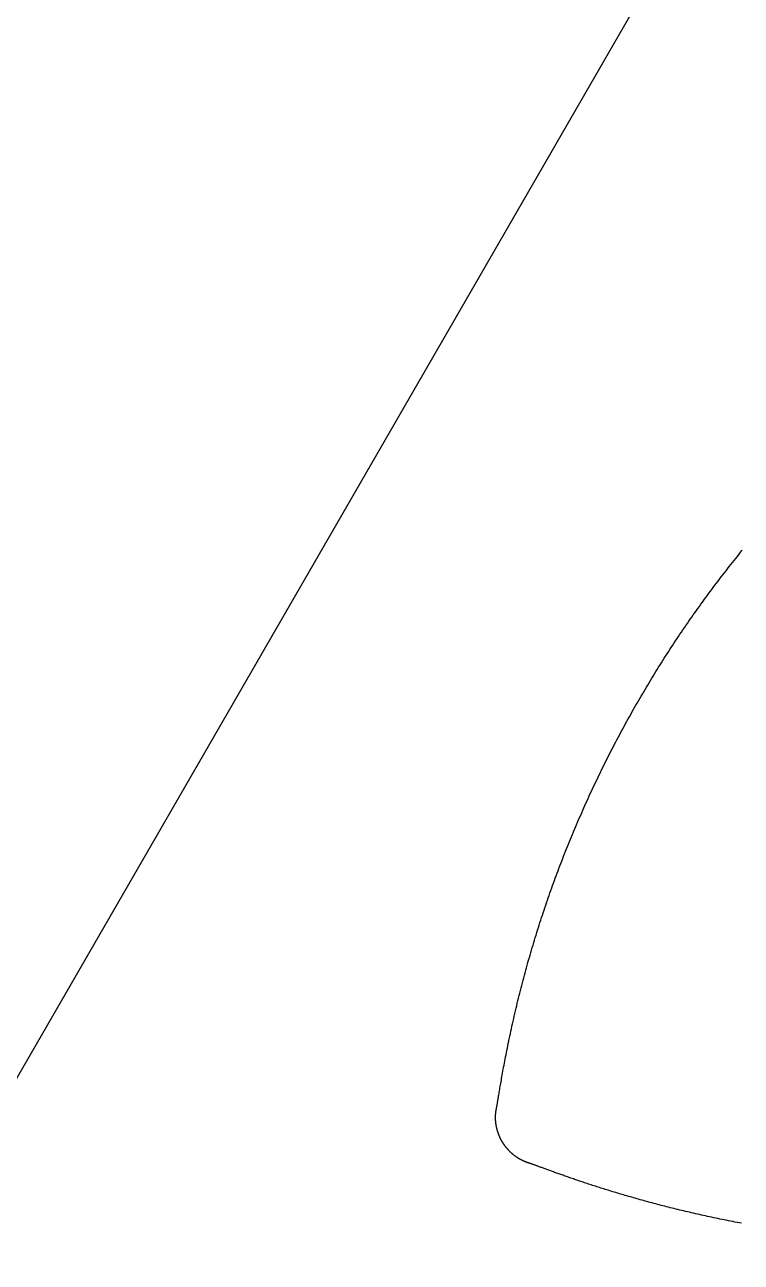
# Model space of a CAD drawing. Extents: x -3 to 136, y 0 to 121.
# Drawn here: x 19.07 to 30.1, y 38.97 to 58.02 of the extents above; entities that cross this region are included whole.
import ezdxf

# ---------------------------------------------------------------- set-up
doc = ezdxf.new("R2010")
doc.units = 0
doc.layers.get('0').update_dxf_attribs({"linetype": 'CONTINUOUS'})

msp = doc.modelspace()

# ---------------------------------------------------------------- linework, layer by layer
msp.add_lwpolyline([(69.2641, 119.9689, 0.5773503), (64.0679, 119.9689), (-2.5981, 4.5, 0.5773503), (0, 0), (133.332, 0, 0.5773503), (135.9301, 4.5)], format="xyb", close=True)
for points in [[(26.3332, 41.3507, 0), (26.3342, 41.3552, 0), (26.3353, 41.3606, 0), (26.3365, 41.3669, 0), (26.3379, 41.3742, 0), (26.3393, 41.3824, 0), (26.3409, 41.3915, 0), (26.3427, 41.4015, 0), (26.3445, 41.4123, 0), (26.3465, 41.4241, 0), (26.3486, 41.4367, 0), (26.3508, 41.4501, 0), (26.3532, 41.4644, 0), (26.3557, 41.4796, 0), (26.3583, 41.4955, 0), (26.3611, 41.5123, 0), (26.364, 41.5298, 0), (26.367, 41.5481, 0), (26.3702, 41.5673, 0), (26.3735, 41.5871, 0), (26.377, 41.6078, 0), (26.3806, 41.6292, 0), (26.3843, 41.6513, 0), (26.3882, 41.6741, 0), (26.3923, 41.6976, 0), (26.3964, 41.7219, 0), (26.4008, 41.7468, 0), (26.4053, 41.7724, 0), (26.4099, 41.7987, 0), (26.4147, 41.8256, 0), (26.4196, 41.8532, 0), (26.4247, 41.8814, 0), (26.4299, 41.9103, 0), (26.4353, 41.9397, 0), (26.4409, 41.9698, 0), (26.4466, 42.0004, 0), (26.4524, 42.0317, 0), (26.4585, 42.0635, 0), (26.4647, 42.0958, 0), (26.471, 42.1287, 0), (26.4775, 42.1622, 0), (26.4842, 42.1961, 0), (26.4911, 42.2306, 0), (26.4981, 42.2656, 0), (26.5053, 42.3011, 0), (26.5127, 42.337, 0), (26.5202, 42.3735, 0), (26.5279, 42.4104, 0), (26.5358, 42.4477, 0), (26.5438, 42.4855, 0), (26.552, 42.5237, 0), (26.5604, 42.5624, 0), (26.569, 42.6014, 0), (26.5778, 42.6409, 0), (26.5867, 42.6804, 0), (26.5956, 42.72, 0), (26.6047, 42.7595, 0), (26.6138, 42.799, 0), (26.6231, 42.8384, 0), (26.6324, 42.8778, 0), (26.6418, 42.9172, 0), (26.6513, 42.9565, 0), (26.6608, 42.9958, 0), (26.6705, 43.0351, 0), (26.6802, 43.0743, 0), (26.6901, 43.1135, 0), (26.7, 43.1526, 0), (26.71, 43.1918, 0), (26.7201, 43.2309, 0), (26.7303, 43.2699, 0), (26.7405, 43.3089, 0), (26.7509, 43.3479, 0), (26.7613, 43.3869, 0), (26.7719, 43.4258, 0), (26.7825, 43.4647, 0), (26.7932, 43.5036, 0), (26.8039, 43.5424, 0), (26.8148, 43.5812, 0), (26.8258, 43.6199, 0), (26.8368, 43.6587, 0), (26.848, 43.6973, 0), (26.8592, 43.736, 0), (26.8705, 43.7746, 0), (26.8819, 43.8132, 0), (26.8934, 43.8518, 0), (26.9049, 43.8903, 0), (26.9166, 43.9288, 0), (26.9283, 43.9673, 0), (26.9402, 44.0057, 0), (26.9521, 44.0441, 0), (26.9641, 44.0825, 0), (26.9762, 44.1209, 0), (26.9883, 44.1592, 0), (27.0006, 44.1975, 0), (27.013, 44.2357, 0), (27.0254, 44.2739, 0), (27.0379, 44.3121, 0), (27.0505, 44.3503, 0), (27.0632, 44.3884, 0), (27.076, 44.4265, 0), (27.0889, 44.4646, 0), (27.1019, 44.5026, 0), (27.1149, 44.5406, 0), (27.1281, 44.5786, 0), (27.1413, 44.6165, 0), (27.1546, 44.6545, 0), (27.168, 44.6924, 0), (27.1815, 44.7302, 0), (27.1951, 44.768, 0), (27.2087, 44.8058, 0), (27.2225, 44.8436, 0), (27.2363, 44.8814, 0), (27.2502, 44.9191, 0), (27.2643, 44.9568, 0), (27.2784, 44.9944, 0), (27.2926, 45.0321, 0), (27.3068, 45.0697, 0), (27.3212, 45.1072, 0), (27.3357, 45.1448, 0), (27.3502, 45.1823, 0), (27.3648, 45.2198, 0), (27.3796, 45.2573, 0), (27.3944, 45.2947, 0), (27.4093, 45.3321, 0), (27.4242, 45.3695, 0), (27.4393, 45.4068, 0), (27.4545, 45.4442, 0), (27.4697, 45.4815, 0), (27.4851, 45.5187, 0), (27.5005, 45.556, 0), (27.516, 45.5932, 0), (27.5316, 45.6304, 0), (27.5473, 45.6675, 0), (27.563, 45.7046, 0), (27.5789, 45.7417, 0), (27.5948, 45.7787, 0), (27.6108, 45.8157, 0), (27.6269, 45.8526, 0), (27.6431, 45.8895, 0), (27.6594, 45.9264, 0), (27.6757, 45.9632, 0), (27.6921, 46, 0), (27.7087, 46.0368, 0), (27.7253, 46.0735, 0), (27.7419, 46.1101, 0), (27.7587, 46.1468, 0), (27.7756, 46.1834, 0), (27.7925, 46.2199, 0), (27.8095, 46.2564, 0), (27.8266, 46.2929, 0), (27.8438, 46.3293, 0), (27.861, 46.3657, 0), (27.8784, 46.402, 0), (27.8958, 46.4383, 0), (27.9133, 46.4746, 0), (27.9309, 46.5108, 0), (27.9486, 46.547, 0), (27.9664, 46.5832, 0), (27.9842, 46.6192, 0), (28.0021, 46.6553, 0), (28.0201, 46.6913, 0), (28.0382, 46.7273, 0), (28.0564, 46.7632, 0), (28.0746, 46.7991, 0), (28.093, 46.8349, 0), (28.1114, 46.8707, 0), (28.1299, 46.9065, 0), (28.1484, 46.9422, 0), (28.1671, 46.9779, 0), (28.1858, 47.0135, 0), (28.2046, 47.0491, 0), (28.2235, 47.0846, 0), (28.2425, 47.1201, 0), (28.2616, 47.1556, 0), (28.2807, 47.191, 0), (28.2999, 47.2264, 0), (28.3192, 47.2617, 0), (28.3386, 47.2969, 0), (28.3581, 47.3322, 0), (28.3776, 47.3674, 0), (28.3972, 47.4025, 0), (28.4169, 47.4376, 0), (28.4367, 47.4726, 0), (28.4566, 47.5076, 0), (28.4765, 47.5426, 0), (28.4965, 47.5775, 0), (28.5166, 47.6124, 0), (28.5368, 47.6472, 0), (28.5571, 47.682, 0), (28.5774, 47.7167, 0), (28.5978, 47.7514, 0), (28.6183, 47.786, 0), (28.6389, 47.8206, 0), (28.6596, 47.8551, 0), (28.6803, 47.8896, 0), (28.7011, 47.9241, 0), (28.722, 47.9585, 0), (28.743, 47.9928, 0), (28.764, 48.0271, 0), (28.7851, 48.0614, 0), (28.8063, 48.0956, 0), (28.8276, 48.1297, 0), (28.849, 48.1638, 0), (28.8704, 48.1979, 0), (28.8919, 48.2319, 0), (28.9135, 48.2659, 0), (28.9352, 48.2998, 0), (28.9569, 48.3337, 0), (28.9788, 48.3675, 0), (29.0007, 48.4012, 0), (29.0227, 48.435, 0), (29.0447, 48.4686, 0), (29.0669, 48.5022, 0), (29.0891, 48.5358, 0), (29.1114, 48.5693, 0), (29.1337, 48.6028, 0), (29.1562, 48.6362, 0), (29.1787, 48.6696, 0), (29.2013, 48.7029, 0), (29.224, 48.7361, 0), (29.2467, 48.7693, 0), (29.2695, 48.8025, 0), (29.2924, 48.8356, 0), (29.3154, 48.8687, 0), (29.3385, 48.9017, 0), (29.3616, 48.9346, 0), (29.3848, 48.9675, 0), (29.4081, 49.0004, 0), (29.4315, 49.0332, 0), (29.4549, 49.0659, 0), (29.4784, 49.0986, 0), (29.502, 49.1313, 0), (29.5257, 49.1638, 0), (29.5494, 49.1964, 0), (29.5732, 49.2289, 0), (29.5971, 49.2613, 0), (29.621, 49.2937, 0), (29.6451, 49.326, 0), (29.6692, 49.3582, 0), (29.6934, 49.3905, 0), (29.7176, 49.4226, 0), (29.742, 49.4547, 0), (29.7664, 49.4868, 0), (29.7909, 49.5188, 0), (29.8154, 49.5507, 0), (29.8401, 49.5826, 0), (29.8648, 49.6144, 0), (29.8896, 49.6462, 0), (29.9144, 49.6779, 0), (29.9393, 49.7096, 0), (29.9643, 49.7412, 0), (29.9894, 49.7727, 0), (30.0146, 49.8042, 0), (30.0398, 49.8357, 0), (30.0651, 49.8671, 0), (30.0905, 49.8984, 0), (30.1159, 49.9297, 0)], [(26.8259, 40.4973, 0), (26.8227, 40.4983, 0), (26.8195, 40.4993, 0), (26.8163, 40.5003, 0), (26.813, 40.5014, 0), (26.8098, 40.5024, 0), (26.8066, 40.5035, 0), (26.8034, 40.5046, 0), (26.8002, 40.5057, 0), (26.797, 40.5068, 0), (26.7939, 40.508, 0), (26.7907, 40.5091, 0), (26.7875, 40.5103, 0), (26.7843, 40.5115, 0), (26.7812, 40.5127, 0), (26.778, 40.5139, 0), (26.7749, 40.5151, 0), (26.7718, 40.5164, 0), (26.7686, 40.5177, 0), (26.7655, 40.5189, 0), (26.7624, 40.5202, 0), (26.7593, 40.5216, 0), (26.7562, 40.5229, 0), (26.7531, 40.5242, 0), (26.75, 40.5256, 0), (26.7469, 40.527, 0), (26.7438, 40.5284, 0), (26.7407, 40.5298, 0), (26.7377, 40.5312, 0), (26.7346, 40.5327, 0), (26.7316, 40.5341, 0), (26.7285, 40.5356, 0), (26.7255, 40.5371, 0), (26.7224, 40.5386, 0), (26.7194, 40.5401, 0), (26.7164, 40.5416, 0), (26.7134, 40.5432, 0), (26.7104, 40.5447, 0), (26.7074, 40.5463, 0), (26.7044, 40.5479, 0), (26.7014, 40.5495, 0), (26.6985, 40.5511, 0), (26.6955, 40.5527, 0), (26.6926, 40.5544, 0), (26.6896, 40.5561, 0), (26.6867, 40.5577, 0), (26.6837, 40.5594, 0), (26.6808, 40.5611, 0), (26.6779, 40.5628, 0), (26.675, 40.5646, 0), (26.6721, 40.5663, 0), (26.6692, 40.5681, 0), (26.6663, 40.5699, 0), (26.6634, 40.5717, 0), (26.6606, 40.5735, 0), (26.6577, 40.5753, 0), (26.6549, 40.5771, 0), (26.652, 40.579, 0), (26.6492, 40.5808, 0), (26.6464, 40.5827, 0), (26.6436, 40.5846, 0), (26.6408, 40.5865, 0), (26.638, 40.5884, 0), (26.6352, 40.5903, 0), (26.6324, 40.5923, 0), (26.6296, 40.5942, 0), (26.6269, 40.5962, 0), (26.6241, 40.5982, 0), (26.6214, 40.6002, 0), (26.6186, 40.6022, 0), (26.6159, 40.6042, 0), (26.6132, 40.6062, 0), (26.6105, 40.6083, 0), (26.6078, 40.6103, 0), (26.6051, 40.6124, 0), (26.6024, 40.6145, 0), (26.5998, 40.6166, 0), (26.5971, 40.6187, 0), (26.5945, 40.6208, 0), (26.5918, 40.6229, 0), (26.5892, 40.6251, 0), (26.5866, 40.6272, 0), (26.584, 40.6294, 0), (26.5814, 40.6316, 0), (26.5788, 40.6338, 0), (26.5762, 40.636, 0), (26.5737, 40.6382, 0), (26.5711, 40.6404, 0), (26.5686, 40.6427, 0), (26.566, 40.6449, 0), (26.5635, 40.6472, 0), (26.561, 40.6494, 0), (26.5585, 40.6517, 0), (26.556, 40.654, 0), (26.5535, 40.6563, 0), (26.551, 40.6586, 0), (26.5486, 40.661, 0), (26.5461, 40.6633, 0), (26.5437, 40.6657, 0), (26.5413, 40.668, 0), (26.5388, 40.6704, 0), (26.5364, 40.6728, 0), (26.534, 40.6752, 0), (26.5317, 40.6776, 0), (26.5293, 40.68, 0), (26.5269, 40.6825, 0), (26.5246, 40.6849, 0), (26.5222, 40.6873, 0), (26.5199, 40.6898, 0), (26.5176, 40.6923, 0), (26.5153, 40.6948, 0), (26.513, 40.6972, 0), (26.5107, 40.6998, 0), (26.5084, 40.7023, 0), (26.5062, 40.7048, 0), (26.5039, 40.7073, 0), (26.5017, 40.7099, 0), (26.4995, 40.7124, 0), (26.4972, 40.715, 0), (26.495, 40.7176, 0), (26.4929, 40.7201, 0), (26.4907, 40.7227, 0), (26.4885, 40.7253, 0), (26.4864, 40.728, 0), (26.4842, 40.7306, 0), (26.4821, 40.7332, 0), (26.48, 40.7359, 0), (26.4778, 40.7385, 0), (26.4757, 40.7412, 0), (26.4737, 40.7438, 0), (26.4716, 40.7465, 0), (26.4695, 40.7492, 0), (26.4675, 40.7519, 0), (26.4654, 40.7546, 0), (26.4634, 40.7573, 0), (26.4614, 40.7601, 0), (26.4594, 40.7628, 0), (26.4574, 40.7656, 0), (26.4554, 40.7683, 0), (26.4535, 40.7711, 0), (26.4515, 40.7739, 0), (26.4496, 40.7766, 0), (26.4477, 40.7794, 0), (26.4457, 40.7822, 0), (26.4438, 40.785, 0), (26.442, 40.7879, 0), (26.4401, 40.7907, 0), (26.4382, 40.7935, 0), (26.4364, 40.7964, 0), (26.4345, 40.7992, 0), (26.4327, 40.8021, 0), (26.4309, 40.8049, 0), (26.4291, 40.8078, 0), (26.4273, 40.8107, 0), (26.4255, 40.8136, 0), (26.4237, 40.8165, 0), (26.422, 40.8194, 0), (26.4203, 40.8223, 0), (26.4185, 40.8252, 0), (26.4168, 40.8282, 0), (26.4151, 40.8311, 0), (26.4134, 40.8341, 0), (26.4118, 40.837, 0), (26.4101, 40.84, 0), (26.4085, 40.843, 0), (26.4068, 40.8459, 0), (26.4052, 40.8489, 0), (26.4036, 40.8519, 0), (26.402, 40.8549, 0), (26.4005, 40.8579, 0), (26.3989, 40.8609, 0), (26.3973, 40.8639, 0), (26.3958, 40.867, 0), (26.3943, 40.87, 0), (26.3928, 40.873, 0), (26.3913, 40.8761, 0), (26.3898, 40.8791, 0), (26.3883, 40.8822, 0), (26.3869, 40.8852, 0), (26.3855, 40.8883, 0), (26.384, 40.8914, 0), (26.3826, 40.8945, 0), (26.3812, 40.8976, 0), (26.3798, 40.9006, 0), (26.3785, 40.9037, 0), (26.3771, 40.9069, 0), (26.3758, 40.91, 0), (26.3744, 40.9131, 0), (26.3731, 40.9162, 0), (26.3718, 40.9193, 0), (26.3705, 40.9225, 0), (26.3693, 40.9256, 0), (26.368, 40.9288, 0), (26.3668, 40.9319, 0), (26.3655, 40.9351, 0), (26.3643, 40.9382, 0), (26.3631, 40.9414, 0), (26.362, 40.9446, 0), (26.3608, 40.9477, 0), (26.3596, 40.9509, 0), (26.3585, 40.9541, 0), (26.3574, 40.9573, 0), (26.3562, 40.9605, 0), (26.3551, 40.9637, 0), (26.3541, 40.9669, 0), (26.353, 40.9701, 0), (26.3519, 40.9734, 0), (26.3509, 40.9766, 0), (26.3499, 40.9798, 0), (26.3489, 40.983, 0), (26.3479, 40.9863, 0), (26.3469, 40.9895, 0), (26.3459, 40.9928, 0), (26.345, 40.996, 0), (26.344, 40.9993, 0), (26.3431, 41.0025, 0), (26.3422, 41.0058, 0), (26.3413, 41.0091, 0), (26.3404, 41.0123, 0), (26.3396, 41.0156, 0), (26.3387, 41.0189, 0), (26.3379, 41.0222, 0), (26.3371, 41.0255, 0), (26.3363, 41.0287, 0), (26.3355, 41.032, 0), (26.3347, 41.0353, 0), (26.3339, 41.0386, 0), (26.3332, 41.042, 0), (26.3325, 41.0453, 0), (26.3318, 41.0486, 0), (26.3311, 41.0519, 0), (26.3304, 41.0552, 0), (26.3297, 41.0585, 0), (26.3291, 41.0619, 0), (26.3284, 41.0652, 0), (26.3278, 41.0685, 0), (26.3272, 41.0719, 0), (26.3266, 41.0752, 0), (26.326, 41.0785, 0), (26.3255, 41.0819, 0), (26.3249, 41.0852, 0), (26.3244, 41.0886, 0), (26.3239, 41.0919, 0), (26.3234, 41.0953, 0), (26.3229, 41.0986, 0), (26.3225, 41.102, 0), (26.322, 41.1054, 0), (26.3216, 41.1087, 0), (26.3212, 41.1121, 0), (26.3208, 41.1155, 0), (26.3204, 41.1188, 0), (26.32, 41.1222, 0), (26.3196, 41.1256, 0), (26.3193, 41.1289, 0), (26.319, 41.1323, 0), (26.3187, 41.1357, 0), (26.3184, 41.1391, 0), (26.3181, 41.1424, 0), (26.3178, 41.1458, 0), (26.3176, 41.1492, 0), (26.3174, 41.1526, 0), (26.3172, 41.156, 0), (26.317, 41.1593, 0), (26.3168, 41.1627, 0), (26.3166, 41.1661, 0), (26.3165, 41.1695, 0), (26.3164, 41.1729, 0), (26.3162, 41.1763, 0), (26.3161, 41.1796, 0), (26.3161, 41.183, 0), (26.316, 41.1864, 0), (26.316, 41.1898, 0), (26.3159, 41.1932, 0), (26.3159, 41.1966, 0), (26.3159, 41.1999, 0), (26.3159, 41.2033, 0), (26.316, 41.2067, 0), (26.316, 41.2101, 0), (26.3161, 41.2135, 0), (26.3162, 41.2169, 0), (26.3163, 41.2202, 0), (26.3164, 41.2236, 0), (26.3165, 41.227, 0), (26.3166, 41.2304, 0), (26.3168, 41.2337, 0), (26.317, 41.2371, 0), (26.3172, 41.2405, 0), (26.3174, 41.2439, 0), (26.3176, 41.2472, 0), (26.3179, 41.2506, 0), (26.3182, 41.254, 0), (26.3184, 41.2574, 0), (26.3187, 41.2607, 0), (26.3191, 41.2641, 0), (26.3194, 41.2674, 0), (26.3197, 41.2708, 0), (26.3201, 41.2742, 0), (26.3205, 41.2775, 0), (26.3209, 41.2809, 0), (26.3213, 41.2842, 0), (26.3217, 41.2876, 0), (26.3222, 41.2909, 0), (26.3226, 41.2943, 0), (26.3231, 41.2976, 0), (26.3236, 41.301, 0), (26.3242, 41.3043, 0), (26.3247, 41.3076, 0), (26.3252, 41.311, 0), (26.3258, 41.3143, 0), (26.3264, 41.3176, 0), (26.327, 41.321, 0), (26.3276, 41.3243, 0), (26.3283, 41.3276, 0), (26.3289, 41.3309, 0), (26.3296, 41.3342, 0), (26.3303, 41.3375, 0), (26.331, 41.3408, 0), (26.3317, 41.3441, 0), (26.3324, 41.3474, 0), (26.3332, 41.3507, 0)], [(30.1026, 39.5691, 0), (30.0689, 39.5754, 0), (30.0353, 39.5818, 0), (30.0018, 39.5882, 0), (29.9685, 39.5946, 0), (29.9353, 39.6011, 0), (29.9023, 39.6076, 0), (29.8694, 39.6142, 0), (29.8367, 39.6208, 0), (29.8041, 39.6274, 0), (29.7716, 39.634, 0), (29.7393, 39.6407, 0), (29.7071, 39.6474, 0), (29.6751, 39.6542, 0), (29.6432, 39.6609, 0), (29.6115, 39.6677, 0), (29.5799, 39.6746, 0), (29.5484, 39.6814, 0), (29.5171, 39.6883, 0), (29.4859, 39.6952, 0), (29.4549, 39.7021, 0), (29.4241, 39.7091, 0), (29.3933, 39.7161, 0), (29.3628, 39.7231, 0), (29.3323, 39.7301, 0), (29.302, 39.7371, 0), (29.2719, 39.7442, 0), (29.2419, 39.7513, 0), (29.2121, 39.7584, 0), (29.1824, 39.7655, 0), (29.1529, 39.7726, 0), (29.1235, 39.7797, 0), (29.0943, 39.7869, 0), (29.0652, 39.7941, 0), (29.0362, 39.8013, 0), (29.0074, 39.8085, 0), (28.9788, 39.8157, 0), (28.9503, 39.8229, 0), (28.922, 39.8301, 0), (28.8938, 39.8374, 0), (28.8658, 39.8446, 0), (28.8379, 39.8519, 0), (28.8102, 39.8591, 0), (28.7827, 39.8664, 0), (28.7553, 39.8736, 0), (28.728, 39.8809, 0), (28.7009, 39.8882, 0), (28.674, 39.8955, 0), (28.6472, 39.9028, 0), (28.6205, 39.9101, 0), (28.5941, 39.9173, 0), (28.5678, 39.9246, 0), (28.5416, 39.9319, 0), (28.5156, 39.9392, 0), (28.4898, 39.9465, 0), (28.4641, 39.9537, 0), (28.4385, 39.961, 0), (28.4132, 39.9683, 0), (28.388, 39.9755, 0), (28.3629, 39.9828, 0), (28.338, 39.99, 0), (28.3133, 39.9972, 0), (28.2887, 40.0045, 0), (28.2643, 40.0117, 0), (28.2401, 40.0189, 0), (28.216, 40.0261, 0), (28.1921, 40.0333, 0), (28.1683, 40.0404, 0), (28.1447, 40.0476, 0), (28.1213, 40.0547, 0), (28.098, 40.0618, 0), (28.0749, 40.0689, 0), (28.0519, 40.076, 0), (28.0292, 40.0831, 0), (28.0065, 40.0901, 0), (27.9841, 40.0972, 0), (27.9618, 40.1042, 0), (27.9397, 40.1112, 0), (27.9177, 40.1181, 0), (27.8959, 40.1251, 0), (27.8743, 40.132, 0), (27.8529, 40.1389, 0), (27.8316, 40.1457, 0), (27.8105, 40.1526, 0), (27.7895, 40.1594, 0), (27.7687, 40.1662, 0), (27.7481, 40.1729, 0), (27.7277, 40.1797, 0), (27.7074, 40.1864, 0), (27.6873, 40.193, 0), (27.6674, 40.1997, 0), (27.6476, 40.2063, 0), (27.628, 40.2128, 0), (27.6086, 40.2194, 0), (27.5894, 40.2259, 0), (27.5703, 40.2323, 0), (27.5514, 40.2387, 0), (27.5327, 40.2451, 0), (27.5141, 40.2515, 0), (27.4957, 40.2578, 0), (27.4775, 40.2641, 0), (27.4595, 40.2703, 0), (27.4416, 40.2765, 0), (27.4239, 40.2826, 0), (27.4064, 40.2887, 0), (27.3891, 40.2948, 0), (27.3719, 40.3008, 0), (27.3549, 40.3068, 0), (27.3381, 40.3127, 0), (27.3215, 40.3186, 0), (27.305, 40.3244, 0), (27.2888, 40.3302, 0), (27.2727, 40.3359, 0), (27.2568, 40.3416, 0), (27.241, 40.3472, 0), (27.2255, 40.3528, 0), (27.2101, 40.3583, 0), (27.1949, 40.3638, 0), (27.1798, 40.3692, 0), (27.165, 40.3746, 0), (27.1503, 40.3799, 0), (27.1359, 40.3851, 0), (27.1216, 40.3903, 0), (27.1074, 40.3954, 0), (27.0935, 40.4005, 0), (27.0798, 40.4055, 0), (27.0662, 40.4105, 0), (27.0528, 40.4153, 0), (27.0396, 40.4202, 0), (27.0267, 40.4249, 0), (27.014, 40.4295, 0), (27.0016, 40.4341, 0), (26.9896, 40.4385, 0), (26.9779, 40.4428, 0), (26.9664, 40.447, 0), (26.9554, 40.451, 0), (26.9447, 40.455, 0), (26.9343, 40.4588, 0), (26.9243, 40.4624, 0), (26.9147, 40.4659, 0), (26.9055, 40.4693, 0), (26.8966, 40.4725, 0), (26.8882, 40.4756, 0), (26.8802, 40.4785, 0), (26.8727, 40.4812, 0), (26.8656, 40.4837, 0), (26.8589, 40.4861, 0), (26.8527, 40.4883, 0), (26.847, 40.4903, 0), (26.8418, 40.4921, 0), (26.837, 40.4937, 0), (26.8328, 40.4951, 0), (26.8291, 40.4963, 0), (26.8259, 40.4973, 0)]]:
    msp.add_polyline3d(points)

doc.saveas('drawing.dxf')
